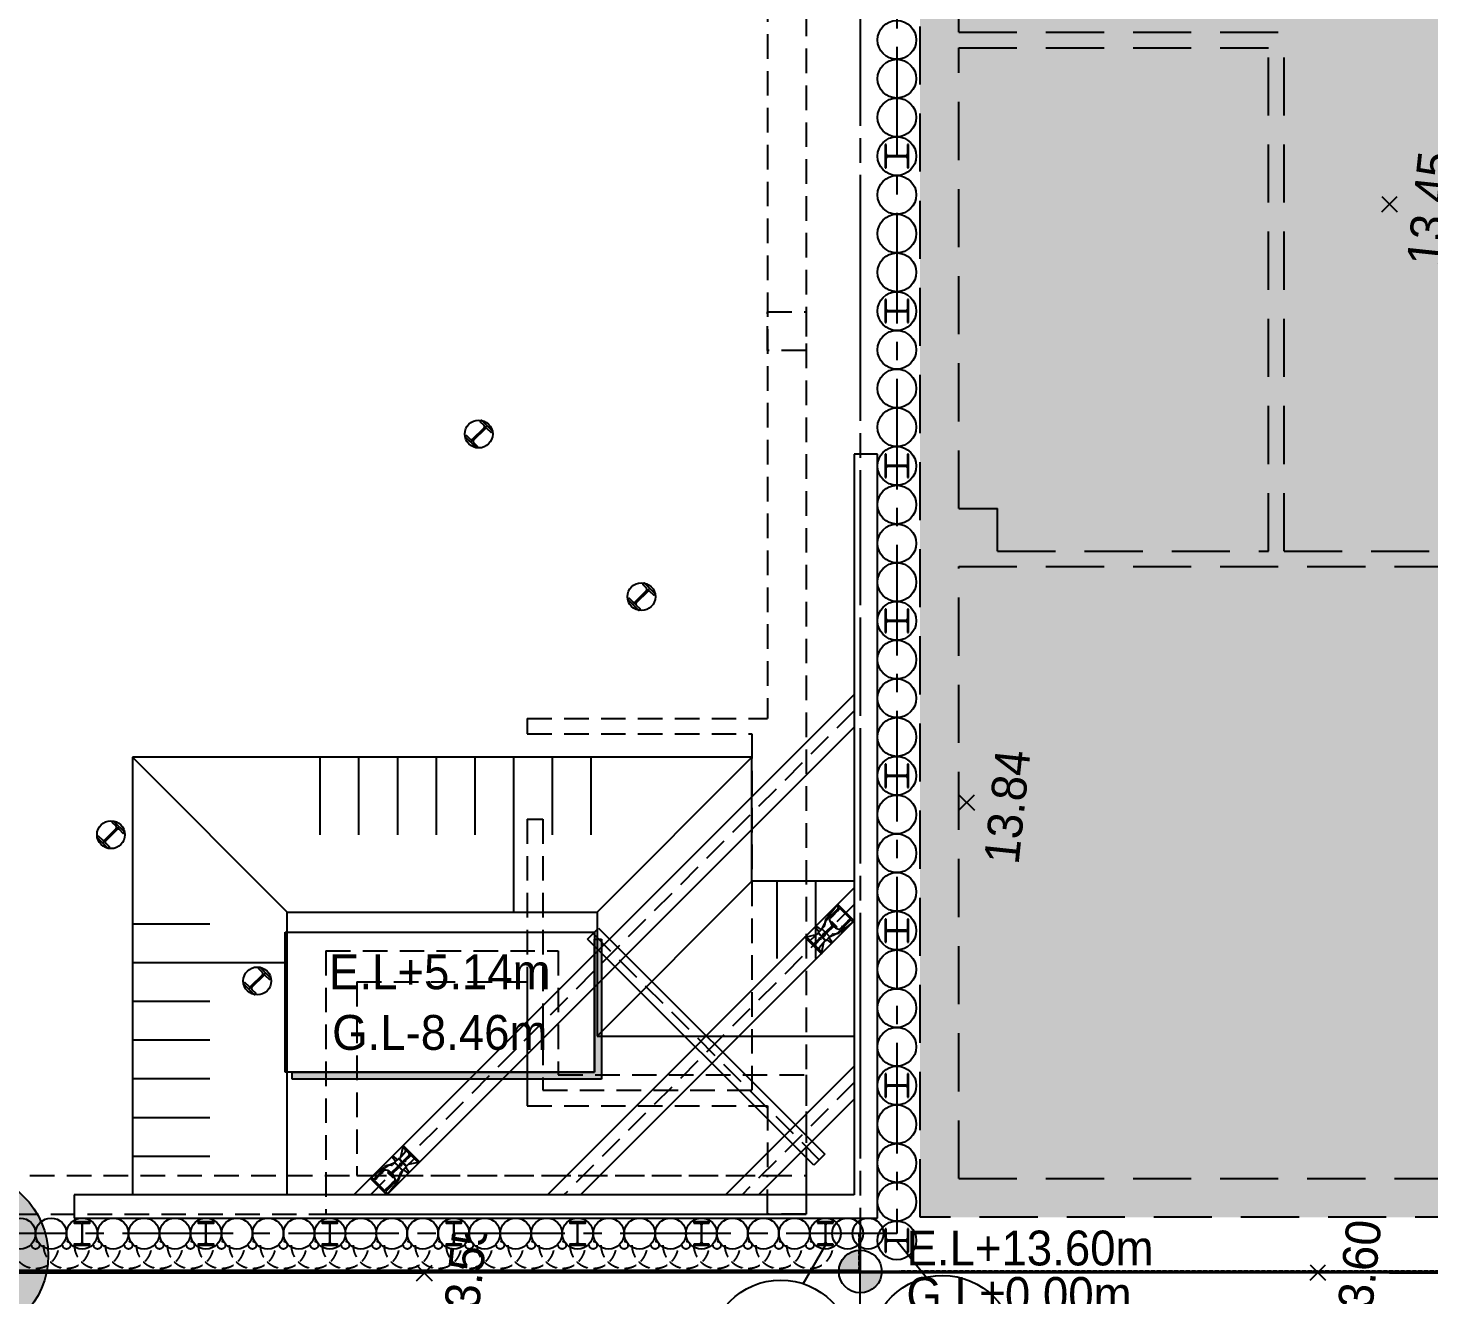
# Model space of a CAD drawing. Header units: millimetres. Extents: x 1073475 to 2890243, y -1340830 to -367733.
# Drawn here: x 2652376 to 2670468, y -431641 to -415283 of the extents above; entities that cross this region are included whole.
import ezdxf
from ezdxf.enums import TextEntityAlignment as Align
from ezdxf.xclip import XClip

# ---------------------------------------------------------------- set-up
doc = ezdxf.new("R2010")
doc.units = ezdxf.units.MM
doc.header["$LTSCALE"] = 50
doc.header["$XCLIPFRAME"] = 2
doc.header["$PDMODE"] = 3
doc.header["$PDSIZE"] = 100
for name, pattern in [('ANYANG3', [3, 2, -1]), ('CENTER2', [28.575, 19.05, -3.175, 3.175, -3.175]), ('DASHED', [0.75, 0.5, -0.25]), ('HIDDEN', [9.525, 6.35, -3.175]), ('HIDDEN2', [4.7625, 3.175, -1.5875]), ('PHANTOM', [63.5, 31.75, -6.35, 6.35, -6.35, 6.35, -6.35])]:
    doc.linetypes.add(name, pattern=pattern)
for name, color, linetype in [('CEN', 1, 'CENTER2'), ('CIP', 1, 'Continuous'), ('H-BEAM', 5, 'Continuous'), ('H-BEAM-상부', 173, 'Continuous'), ('HPILE-300x200', 3, 'Continuous'), ('NO', 2, 'Continuous'), ('POST PILE', 6, 'Continuous'), ('SGR', 8, 'Continuous'), ('SITE', 7, 'PHANTOM'), ('ST-CEN', 1, 'HIDDEN'), ('ST-CEN(상부 H-BEAM)', 1, 'HIDDEN'), ('STRUT', 3, 'Continuous'), ('WALE-1', 3, 'Continuous'), ('건축', 233, 'HIDDEN'), ('계측기 지하수위계', 70, 'Continuous'), ('굴착고', 2, 'Continuous'), ('대지경계선', 6, 'PHANTOM'), ('법면', 41, 'Continuous'), ('보도', 7, 'Continuous'), ('연속지적도', 32, 'Continuous'), ('유압JACK', 2, 'Continuous'), ('측량점_높이', 8, 'Continuous'), ('측량점_심볼', 7, 'Continuous'), ('현황레벨', 7, 'Continuous')]:
    doc.layers.add(name, color=color, linetype=linetype)
doc.layers.add('defpoint', color=193, linetype='Continuous', plot=False)
doc.styles.add('굴림체', font='')
doc.styles.add('돋움', font='')
doc.styles.get('굴림체').set_extended_font_data('Dotum')
doc.styles.get('돋움').set_extended_font_data('Dotum')

# ---------------------------------------------------------------- blocks, each defined once
blk = doc.blocks.new('A$405090834614')
at = {"layer": 'SITE', "color": 251, "linetype": 'ANYANG3', "ltscale": 0.5}
for p, q in [((134628, 120624), (170018, 124364)), ((136288, 105044), (134628, 120624))]:
    blk.add_line(p, q, dxfattribs=at)
at = {"layer": '보도', "color": 251}
for p, q in [((133055, 135292), (134015, 126206)), ((134015, 126206), (135237, 114733)), ((135237, 114733), (135237, 114733)), ((135237, 114733), (136239, 104961))]:
    blk.add_line(p, q, dxfattribs=at)
at = {"layer": '연속지적도', "color": 251}
for p, q in [((131988, 145494), (134628, 120624)), ((134628, 120624), (131988, 145494)), ((170018, 124364), (134628, 120624)), ((134628, 120624), (136288, 105044))]:
    blk.add_line(p, q, dxfattribs=at)
at = {"layer": '측량점_심볼', "color": 251}
for p in [(134015, 126206), (140794, 119882), (149052, 115268), (135237, 114733)]:
    blk.add_point(p, dxfattribs=at)
at = {"layer": '측량점_높이', "color": 251, "style": '굴림체'}
for s, p in [('13.55', (134015, 125906)), ('13.84', (140794, 119582)), ('13.45', (149052, 114968)), ('13.60', (135237, 114433))]:
    blk.add_text(s, height=450, dxfattribs=at).set_placement(p, align=Align.TOP_CENTER)
blk = doc.blocks.new('A$C1D3235D9')
at = {"layer": 'SGR', "linetype": 'HIDDEN2'}
blk.add_circle((0, 0), 50, dxfattribs=at)
blk.add_arc((0, 0), 300, 0, 180, dxfattribs=at)
blk = doc.blocks.new('계측2BACK')
at = {"layer": '굴착고'}
blk.add_hatch(color=8, dxfattribs=at).paths.add_polyline_path([(2655787, -428766), (2659691, -428766), (2659691, -427048), (2659781, -427048), (2659781, -428856), (2655787, -428856)])
at = {"layer": '현황레벨'}
h = blk.add_hatch(color=8, dxfattribs=at)
h.paths.add_polyline_path([(2663124, -431061, 0.414214), (2662846, -431338), (2663124, -431338)])
h.paths.add_polyline_path([(2663124, -431338), (2663124, -431616, 0.414214), (2663401, -431338)])
at = {"color": 8}
for p, q in [((2655697, -426958), (2659691, -426958)), ((2655697, -428766), (2655697, -426958)), ((2659691, -426958), (2659691, -428766)), ((2659691, -428766), (2655697, -428766))]:
    blk.add_line(p, q, dxfattribs=at)
at = {"layer": 'CEN', "color": 8, "ltscale": 1.5}
for p, q in [((2663596, -396237), (2663596, -430848)), ((2663596, -430848), (2638279, -430848))]:
    blk.add_line(p, q, dxfattribs=at)
at = {"layer": 'CIP', "color": 8}
for centre, radius in [((2663596, -415437), 250), ((2663596, -415937), 250), ((2663596, -416437), 250), ((2663596, -416937), 250), ((2663596, -417437), 250), ((2663596, -417937), 250), ((2663596, -418437), 250), ((2663596, -418937), 250), ((2663596, -419437), 250), ((2663596, -419937), 250), ((2663596, -420437), 250), ((2663596, -420937), 250), ((2663596, -421437), 250), ((2663596, -421937), 250), ((2663596, -422437), 250), ((2663596, -422937), 250), ((2663596, -423437), 250), ((2663596, -423937), 250), ((2663596, -424437), 250), ((2663596, -424937), 250), ((2663596, -425437), 250), ((2663596, -425937), 250), ((2663596, -426437), 250), ((2663596, -426937), 250), ((2663596, -427437), 250), ((2663596, -427937), 250), ((2663596, -428437), 250), ((2663596, -428937), 250), ((2663596, -429437), 250), ((2663596, -429937), 250), ((2663596, -430437), 250), ((2652274, -430848), 200), ((2652674, -430848), 200), ((2653074, -430848), 200), ((2653474, -430848), 200), ((2653874, -430848), 200), ((2654274, -430848), 200), ((2654674, -430848), 200), ((2655074, -430848), 200), ((2655474, -430848), 200), ((2655874, -430848), 200), ((2656274, -430848), 200), ((2656674, -430848), 200), ((2657074, -430848), 200), ((2657474, -430848), 200), ((2657874, -430848), 200), ((2658274, -430848), 200), ((2658674, -430848), 200), ((2659074, -430848), 200), ((2659474, -430848), 200), ((2659874, -430848), 200), ((2660274, -430848), 200), ((2660674, -430848), 200), ((2661073, -430848), 200), ((2661473, -430848), 200), ((2661873, -430848), 200), ((2662273, -430848), 200), ((2662673, -430848), 200), ((2662960, -430848), 200), ((2663224, -430848), 200), ((2663596, -430937), 250)]:
    blk.add_circle(centre, radius, dxfattribs=at)
at = {"layer": 'H-BEAM-상부', "color": 8}
for p, q in [((2659603, -427047), (2659745, -426905)), ((2659745, -426905), (2662665, -429825)), ((2662523, -429966), (2659603, -427047)), ((2662665, -429825), (2662523, -429966))]:
    blk.add_line(p, q, dxfattribs=at)
at = {"layer": 'HPILE-300x200', "color": 8}
for p, q in [((2663460, -416787), (2663446, -416787)), ((2663446, -416787), (2663446, -417087)), ((2663460, -416913), (2663460, -416787)), ((2663746, -416787), (2663732, -416787)), ((2663732, -416787), (2663732, -416913)), ((2663746, -417087), (2663746, -416787)), ((2663746, -416937), (2663446, -416937)), ((2663460, -417087), (2663460, -416962)), ((2663712, -416933), (2663480, -416933)), ((2663480, -416942), (2663712, -416942)), ((2663732, -416962), (2663732, -417087)), ((2663446, -417087), (2663460, -417087)), ((2663732, -417087), (2663746, -417087)), ((2663460, -418787), (2663446, -418787)), ((2663446, -418787), (2663446, -419087)), ((2663460, -418913), (2663460, -418787)), ((2663746, -418787), (2663732, -418787)), ((2663732, -418787), (2663732, -418913)), ((2663746, -419087), (2663746, -418787)), ((2663746, -418937), (2663446, -418937)), ((2663460, -419087), (2663460, -418962)), ((2663712, -418933), (2663480, -418933)), ((2663480, -418942), (2663712, -418942)), ((2663732, -418962), (2663732, -419087)), ((2663446, -419087), (2663460, -419087)), ((2663732, -419087), (2663746, -419087)), ((2663460, -420787), (2663446, -420787)), ((2663446, -420787), (2663446, -421087)), ((2663460, -420913), (2663460, -420787)), ((2663746, -420787), (2663732, -420787)), ((2663732, -420787), (2663732, -420913)), ((2663746, -421087), (2663746, -420787)), ((2663746, -420937), (2663446, -420937)), ((2663460, -421087), (2663460, -420962)), ((2663712, -420933), (2663480, -420933)), ((2663480, -420942), (2663712, -420942)), ((2663732, -420962), (2663732, -421087)), ((2663446, -421087), (2663460, -421087)), ((2663732, -421087), (2663746, -421087)), ((2663460, -422787), (2663446, -422787)), ((2663446, -422787), (2663446, -423087)), ((2663460, -422913), (2663460, -422787)), ((2663746, -422787), (2663732, -422787)), ((2663732, -422787), (2663732, -422913)), ((2663746, -423087), (2663746, -422787)), ((2663746, -422937), (2663446, -422937)), ((2663460, -423087), (2663460, -422962)), ((2663712, -422933), (2663480, -422933)), ((2663480, -422942), (2663712, -422942)), ((2663732, -422962), (2663732, -423087)), ((2663446, -423087), (2663460, -423087)), ((2663732, -423087), (2663746, -423087)), ((2663460, -424787), (2663446, -424787)), ((2663446, -424787), (2663446, -425087)), ((2663460, -424913), (2663460, -424787)), ((2663746, -424787), (2663732, -424787)), ((2663732, -424787), (2663732, -424913)), ((2663746, -425087), (2663746, -424787)), ((2663746, -424937), (2663446, -424937)), ((2663460, -425087), (2663460, -424962)), ((2663712, -424933), (2663480, -424933)), ((2663480, -424942), (2663712, -424942)), ((2663732, -424962), (2663732, -425087)), ((2663446, -425087), (2663460, -425087)), ((2663732, -425087), (2663746, -425087)), ((2663460, -426787), (2663446, -426787)), ((2663446, -426787), (2663446, -427087)), ((2663460, -426913), (2663460, -426787)), ((2663746, -426787), (2663732, -426787)), ((2663732, -426787), (2663732, -426913)), ((2663746, -427087), (2663746, -426787)), ((2663746, -426937), (2663446, -426937)), ((2663460, -427087), (2663460, -426962)), ((2663712, -426933), (2663480, -426933)), ((2663480, -426942), (2663712, -426942)), ((2663732, -426962), (2663732, -427087)), ((2663446, -427087), (2663460, -427087)), ((2663732, -427087), (2663746, -427087)), ((2663460, -428787), (2663446, -428787)), ((2663446, -428787), (2663446, -429087)), ((2663746, -428937), (2663446, -428937)), ((2663460, -428913), (2663460, -428787)), ((2663712, -428933), (2663480, -428933)), ((2663480, -428942), (2663712, -428942)), ((2663746, -428787), (2663732, -428787)), ((2663732, -428787), (2663732, -428913)), ((2663746, -429087), (2663746, -428787)), ((2663446, -429087), (2663460, -429087)), ((2663460, -429087), (2663460, -428962)), ((2663732, -428962), (2663732, -429087)), ((2663732, -429087), (2663746, -429087)), ((2653074, -430698), (2653074, -430998)), ((2654674, -430698), (2654674, -430998)), ((2656274, -430698), (2656274, -430998)), ((2657874, -430698), (2657874, -430998)), ((2659474, -430698), (2659474, -430998)), ((2661173, -430698), (2660973, -430698)), ((2660973, -430698), (2660973, -430712)), ((2660973, -430712), (2661049, -430712)), ((2661069, -430732), (2661069, -430964)), ((2661073, -430698), (2661073, -430998)), ((2661078, -430964), (2661078, -430732)), ((2661098, -430712), (2661173, -430712)), ((2661173, -430712), (2661173, -430698)), ((2662773, -430698), (2662573, -430698)), ((2662573, -430698), (2662573, -430712)), ((2662573, -430712), (2662649, -430712)), ((2662669, -430732), (2662669, -430964)), ((2662673, -430698), (2662673, -430998)), ((2662678, -430964), (2662678, -430732)), ((2662698, -430712), (2662773, -430712)), ((2662773, -430712), (2662773, -430698)), ((2663460, -430787), (2663446, -430787)), ((2663446, -430787), (2663446, -431087)), ((2663746, -430937), (2663446, -430937)), ((2663460, -430913), (2663460, -430787)), ((2663712, -430933), (2663480, -430933)), ((2663480, -430942), (2663712, -430942)), ((2663746, -430787), (2663732, -430787)), ((2663732, -430787), (2663732, -430913)), ((2663746, -431087), (2663746, -430787)), ((2661049, -430984), (2660973, -430984)), ((2660973, -430984), (2660973, -430998)), ((2660973, -430998), (2661173, -430998)), ((2661173, -430984), (2661098, -430984)), ((2661173, -430998), (2661173, -430984)), ((2662649, -430984), (2662573, -430984)), ((2662573, -430984), (2662573, -430998)), ((2662573, -430998), (2662773, -430998)), ((2662773, -430984), (2662698, -430984)), ((2662773, -430998), (2662773, -430984)), ((2663446, -431087), (2663460, -431087)), ((2663460, -431087), (2663460, -430962)), ((2663732, -430962), (2663732, -431087)), ((2663732, -431087), (2663746, -431087))]:
    blk.add_line(p, q, dxfattribs=at)
for points in [[(2653174, -430998), (2653174, -430984), (2653098, -430984, -0.414214), (2653078, -430964), (2653078, -430732, -0.414214), (2653098, -430712), (2653174, -430712), (2653174, -430698), (2652974, -430698), (2652974, -430712), (2653049, -430712, -0.414214), (2653069, -430732), (2653069, -430964, -0.414214), (2653049, -430984), (2652974, -430984), (2652974, -430998)], [(2654774, -430998), (2654774, -430984), (2654698, -430984, -0.414214), (2654678, -430964), (2654678, -430732, -0.414214), (2654698, -430712), (2654774, -430712), (2654774, -430698), (2654574, -430698), (2654574, -430712), (2654649, -430712, -0.414214), (2654669, -430732), (2654669, -430964, -0.414214), (2654649, -430984), (2654574, -430984), (2654574, -430998)], [(2656374, -430998), (2656374, -430984), (2656298, -430984, -0.414214), (2656278, -430964), (2656278, -430732, -0.414214), (2656298, -430712), (2656374, -430712), (2656374, -430698), (2656174, -430698), (2656174, -430712), (2656249, -430712, -0.414214), (2656269, -430732), (2656269, -430964, -0.414214), (2656249, -430984), (2656174, -430984), (2656174, -430998)], [(2657974, -430998), (2657974, -430984), (2657898, -430984, -0.414214), (2657878, -430964), (2657878, -430732, -0.414214), (2657898, -430712), (2657974, -430712), (2657974, -430698), (2657774, -430698), (2657774, -430712), (2657849, -430712, -0.414214), (2657869, -430732), (2657869, -430964, -0.414214), (2657849, -430984), (2657774, -430984), (2657774, -430998)], [(2659574, -430998), (2659574, -430984), (2659498, -430984, -0.414214), (2659478, -430964), (2659478, -430732, -0.414214), (2659498, -430712), (2659574, -430712), (2659574, -430698), (2659374, -430698), (2659374, -430712), (2659449, -430712, -0.414214), (2659469, -430732), (2659469, -430964, -0.414214), (2659449, -430984), (2659374, -430984), (2659374, -430998)]]:
    blk.add_lwpolyline(points, format="xyb", close=True, dxfattribs=at)
for centre, start, end in [((2663480, -416913), 180, 270), ((2663480, -416962), 90, 180), ((2663712, -416913), 270, 0), ((2663712, -416962), 0, 90), ((2663480, -418913), 180, 270), ((2663480, -418962), 90, 180), ((2663712, -418913), 270, 0), ((2663712, -418962), 0, 90), ((2663480, -420913), 180, 270), ((2663480, -420962), 90, 180), ((2663712, -420913), 270, 0), ((2663712, -420962), 0, 90), ((2663480, -422913), 180, 270), ((2663480, -422962), 90, 180), ((2663712, -422913), 270, 0), ((2663712, -422962), 0, 90), ((2663480, -424913), 180, 270), ((2663480, -424962), 90, 180), ((2663712, -424913), 270, 0), ((2663712, -424962), 0, 90), ((2663480, -426913), 180, 270), ((2663480, -426962), 90, 180), ((2663712, -426913), 270, 0), ((2663712, -426962), 0, 90), ((2663480, -428913), 180, 270), ((2663480, -428962), 90, 180), ((2663712, -428913), 270, 0), ((2663712, -428962), 0, 90), ((2661049, -430732), 0, 90), ((2661098, -430732), 90, 180), ((2662649, -430732), 0, 90), ((2662698, -430732), 90, 180), ((2663480, -430913), 180, 270), ((2663480, -430962), 90, 180), ((2663712, -430913), 270, 0), ((2663712, -430962), 0, 90), ((2661049, -430964), 270, 0), ((2661098, -430964), 180, 270), ((2662649, -430964), 270, 0), ((2662698, -430964), 180, 270)]:
    blk.add_arc(centre, 20, start, end, dxfattribs=at)
at = {"layer": 'NO', "color": 8, "ltscale": 0.2}
for p, q in [((2663596, -430942), (2663977, -431415)), ((2662388, -431497), (2662673, -430998))]:
    blk.add_line(p, q, dxfattribs=at)
at = {"layer": 'NO', "color": 8}
for centre in [(2662097, -432376), (2664188, -432317)]:
    blk.add_circle(centre, 927, dxfattribs=at)
at = {"layer": 'POST PILE', "color": 8}
for p, q in [((2658091, -420631), (2658303, -420419)), ((2660192, -422731), (2660404, -422519)), ((2653341, -425804), (2653553, -425592)), ((2655229, -427693), (2655442, -427481))]:
    blk.add_line(p, q, dxfattribs=at)
for points in [[(2658374, -420489), (2658356, -420507), (2658307, -420457, 0.414214), (2658278, -420457), (2658130, -420606, 0.414214), (2658130, -420634), (2658180, -420684), (2658162, -420701), (2658020, -420560), (2658038, -420542), (2658088, -420592, 0.414214), (2658116, -420592), (2658265, -420444, 0.414214), (2658265, -420415), (2658215, -420366), (2658233, -420348)], [(2660474, -422590), (2660457, -422607), (2660407, -422558, 0.414214), (2660379, -422558), (2660230, -422706, 0.414214), (2660230, -422734), (2660280, -422784), (2660262, -422802), (2660121, -422660), (2660139, -422643), (2660188, -422693, 0.414214), (2660217, -422693), (2660365, -422544, 0.414214), (2660365, -422516), (2660315, -422466), (2660333, -422448)], [(2653623, -425663), (2653606, -425681), (2653556, -425631, 0.414214), (2653528, -425631), (2653379, -425779, 0.414214), (2653379, -425808), (2653429, -425857), (2653411, -425875), (2653270, -425734), (2653288, -425716), (2653337, -425766, 0.414214), (2653366, -425766), (2653514, -425617, 0.414214), (2653514, -425589), (2653464, -425539), (2653482, -425522)], [(2655512, -427552), (2655495, -427570), (2655445, -427520, 0.414214), (2655416, -427520), (2655268, -427668, 0.414214), (2655268, -427696), (2655318, -427746), (2655300, -427764), (2655159, -427623), (2655176, -427605), (2655226, -427655, 0.414214), (2655255, -427655), (2655403, -427506, 0.414214), (2655403, -427478), (2655353, -427428), (2655371, -427410)]]:
    blk.add_lwpolyline(points, format="xyb", close=True, dxfattribs=at)
for centre in [(2658197, -420525), (2660298, -422625), (2653447, -425698), (2655336, -427587)]:
    blk.add_circle(centre, 180, dxfattribs=at)
at = {"layer": 'SGR', "color": 8, "linetype": 'HIDDEN2'}
for centre in [(2661273, -430998), (2661673, -430998), (2662073, -430998), (2662473, -430998)]:
    blk.add_circle(centre, 50, dxfattribs=at)
for centre in [(2661273, -430998), (2661673, -430998), (2662073, -430998), (2662473, -430998)]:
    blk.add_arc(centre, 300, 180, 0, dxfattribs=at)
at = {"layer": 'ST-CEN', "color": 8}
for p, q in [((2663046, -424099), (2656797, -430348)), ((2663046, -426599), (2659297, -430348)), ((2663046, -428899), (2661597, -430348))]:
    blk.add_line(p, q, dxfattribs=at)
at = {"layer": 'ST-CEN(상부 H-BEAM)', "color": 8}
blk.add_line((2659674, -426976), (2662594, -429896), dxfattribs=at)
at = {"layer": 'STRUT', "color": 8}
for p, q in [((2663046, -423886), (2656584, -430348)), ((2663046, -424311), (2657009, -430348)), ((2663046, -426386), (2659084, -430348)), ((2663046, -426811), (2659509, -430348)), ((2663046, -428686), (2661384, -430348)), ((2663046, -429111), (2661809, -430348))]:
    blk.add_line(p, q, dxfattribs=at)
at = {"layer": 'WALE-1', "color": 8}
for p, q in [((2663346, -420787), (2663046, -420787)), ((2663046, -420787), (2663046, -430348)), ((2663346, -430648), (2663346, -420787)), ((2663046, -430348), (2652974, -430348)), ((2652974, -430348), (2652979, -430348)), ((2652979, -430348), (2652974, -430348)), ((2652974, -430348), (2652974, -430648)), ((2652979, -430648), (2652974, -430648)), ((2652974, -430648), (2663346, -430648))]:
    blk.add_line(p, q, dxfattribs=at)
at = {"layer": '건축', "color": 8}
for p, q in [((2662424, -396498), (2662424, -430598)), ((2661924, -400598), (2661924, -424198)), ((2661924, -419448), (2661924, -418948)), ((2661924, -418948), (2662424, -418948)), ((2662424, -418948), (2662424, -419448)), ((2662424, -419448), (2661924, -419448)), ((2658824, -424198), (2658824, -424398)), ((2658824, -424198), (2661924, -424198)), ((2658824, -424398), (2661724, -424398)), ((2661724, -424398), (2661724, -428998)), ((2658824, -425498), (2658824, -429198)), ((2658824, -425498), (2659024, -425498)), ((2659024, -425498), (2659024, -428998)), ((2656224, -427198), (2659224, -427198)), ((2656224, -427198), (2656224, -430598)), ((2659224, -427198), (2659224, -428798)), ((2656624, -427598), (2658824, -427598)), ((2656624, -427598), (2656624, -430098)), ((2658824, -427598), (2658824, -429198)), ((2659224, -428798), (2662424, -428798)), ((2662424, -428798), (2662424, -430598)), ((2659024, -428998), (2661724, -428998)), ((2658824, -429198), (2661924, -429198)), ((2658824, -429198), (2661924, -429198)), ((2658824, -429198), (2661924, -429198)), ((2661924, -429198), (2661924, -430098)), ((2661924, -429198), (2661924, -430098)), ((2661924, -429198), (2661924, -430098)), ((2638589, -430098), (2661924, -430098)), ((2656624, -430098), (2661924, -430098)), ((2661924, -430598), (2661924, -430098)), ((2661924, -430098), (2662424, -430098)), ((2662424, -430098), (2662424, -430598)), ((2638382, -430598), (2662424, -430598)), ((2656224, -430598), (2662424, -430598)), ((2662424, -430598), (2661924, -430598))]:
    blk.add_line(p, q, dxfattribs=at)
blk.add_lwpolyline([(2663124, -431338), (2638117, -431338), (2631046, -424267), (2631046, -401406), (2636703, -395749), (2663124, -395749)], close=True, dxfattribs=at)
at = {"layer": '굴착고', "color": 8}
for p, q in [((2655697, -426958), (2659691, -426958)), ((2655697, -428766), (2655697, -426958)), ((2659691, -426958), (2659691, -428766)), ((2659691, -428766), (2659691, -427048)), ((2659691, -427048), (2659781, -427048)), ((2659781, -427048), (2659781, -428856)), ((2659691, -428766), (2655697, -428766)), ((2655787, -428766), (2659691, -428766)), ((2655787, -428856), (2655787, -428766)), ((2659781, -428856), (2655787, -428856))]:
    blk.add_line(p, q, dxfattribs=at)
at = {"layer": '대지경계선'}
blk.add_line((2663124, -395749), (2663124, -431338), dxfattribs=at)
at = {"layer": '대지경계선', "const_width": 60}
blk.add_lwpolyline([(2663124, -431338), (2638117, -431338), (2631046, -424267), (2631046, -401406), (2636703, -395749), (2663124, -395749)], dxfattribs=at)
at = {"layer": '법면', "color": 8}
for p, q in [((2653724, -424698), (2655724, -426698)), ((2661724, -424698), (2653724, -424698)), ((2653724, -424698), (2653724, -430348)), ((2656146, -424698), (2656146, -425698)), ((2656646, -424698), (2656646, -425698)), ((2657146, -424698), (2657146, -425698)), ((2657646, -424698), (2657646, -425698)), ((2658146, -424698), (2658146, -425698)), ((2658646, -424698), (2658646, -426698)), ((2659146, -424698), (2659146, -425698)), ((2659646, -424698), (2659646, -425698)), ((2659724, -426698), (2661724, -424698)), ((2661724, -426298), (2661724, -424698)), ((2661724, -426298), (2659724, -428298)), ((2663046, -426298), (2661724, -426298)), ((2662046, -426298), (2662046, -427298)), ((2662546, -426298), (2662546, -427298)), ((2655724, -430348), (2655724, -426698)), ((2655724, -426698), (2659724, -426698)), ((2659724, -426698), (2659724, -428298)), ((2653724, -426848), (2654724, -426848)), ((2653724, -427348), (2655724, -427348)), ((2653724, -427848), (2654724, -427848)), ((2653724, -428348), (2654724, -428348)), ((2659724, -428298), (2663046, -428298)), ((2653724, -428848), (2654724, -428848)), ((2653724, -429348), (2654724, -429348)), ((2653724, -429848), (2654724, -429848))]:
    blk.add_line(p, q, dxfattribs=at)
at = {"layer": '유압JACK', "color": 8}
for p, q in [((2662825, -426608), (2662834, -426599)), ((2663046, -426811), (2662834, -426599)), ((2662825, -426608), (2662687, -426783)), ((2662839, -426650), (2662690, -426799)), ((2662859, -426653), (2662733, -426779)), ((2662755, -426757), (2662758, -426760)), ((2662758, -426760), (2662768, -426749)), ((2662766, -426746), (2662768, -426749)), ((2662825, -426615), (2662839, -426629)), ((2662829, -426683), (2662832, -426686)), ((2662843, -426675), (2662832, -426686)), ((2662840, -426672), (2662843, -426675)), ((2662992, -426782), (2662863, -426653)), ((2662992, -426786), (2662866, -426912)), ((2662555, -426903), (2662585, -426938)), ((2662569, -426889), (2662604, -426919)), ((2662582, -426960), (2662584, -426959)), ((2662631, -427014), (2662582, -426966)), ((2662584, -426959), (2662626, -426916)), ((2662624, -426918), (2662626, -426916)), ((2662625, -426917), (2662626, -426916)), ((2662629, -426914), (2662658, -426885)), ((2662692, -426977), (2662629, -426914)), ((2662632, -426910), (2662664, -426846)), ((2662680, -426965), (2662632, -426916)), ((2662663, -426868), (2662663, -426850)), ((2662759, -426873), (2662679, -426953)), ((2662680, -426965), (2662728, -427013)), ((2662772, -426886), (2662692, -426966)), ((2662705, -426952), (2662692, -426940)), ((2662738, -426833), (2662743, -426827)), ((2662739, -426836), (2662746, -426830)), ((2662740, -426824), (2662744, -426820)), ((2662821, -426905), (2662740, -426824)), ((2662747, -426831), (2662743, -426827)), ((2662825, -426902), (2662744, -426820)), ((2662747, -426831), (2662750, -426827)), ((2662747, -426831), (2662751, -426828)), ((2662747, -426831), (2662751, -426828)), ((2662818, -426902), (2662747, -426831)), ((2662752, -426829), (2662751, -426828)), ((2662764, -426894), (2662751, -426881)), ((2662752, -426829), (2662754, -426827)), ((2662817, -426894), (2662752, -426829)), ((2662753, -426826), (2662756, -426822)), ((2662754, -426827), (2662753, -426826)), ((2662819, -426892), (2662754, -426827)), ((2662823, -426889), (2662756, -426822)), ((2662809, -426906), (2662815, -426899)), ((2662812, -426907), (2662818, -426902)), ((2662814, -426898), (2662817, -426894)), ((2662814, -426898), (2662818, -426895)), ((2662816, -426893), (2662818, -426891)), ((2662819, -426892), (2662823, -426889)), ((2662821, -426905), (2662825, -426902)), ((2662995, -426806), (2662845, -426955)), ((2663037, -426820), (2662862, -426958)), ((2662885, -426887), (2662896, -426876)), ((2662888, -426890), (2662885, -426887)), ((2662899, -426879), (2662896, -426876)), ((2662970, -426802), (2662959, -426813)), ((2662962, -426816), (2662959, -426813)), ((2662973, -426805), (2662970, -426802)), ((2663030, -426820), (2663016, -426806)), ((2663037, -426820), (2663046, -426811)), ((2662410, -427023), (2662419, -427014)), ((2662622, -427235), (2662410, -427023)), ((2662410, -427023), (2662622, -427235)), ((2662426, -427014), (2662511, -427099)), ((2662426, -427014), (2662536, -427124)), ((2662426, -427014), (2662466, -427054)), ((2662429, -427016), (2662559, -426989)), ((2662575, -426975), (2662487, -427054)), ((2662631, -427219), (2662529, -427116)), ((2662596, -427038), (2662532, -427099)), ((2662607, -427049), (2662546, -427113)), ((2662631, -427219), (2662546, -427134)), ((2662626, -427019), (2662583, -426975)), ((2662587, -426979), (2662591, -426975)), ((2662665, -427058), (2662587, -426979)), ((2662589, -426982), (2662593, -426977)), ((2662670, -427054), (2662591, -426975)), ((2662670, -427070), (2662591, -427158)), ((2662626, -427019), (2662670, -427062)), ((2662628, -427216), (2662655, -427086)), ((2662631, -427014), (2662679, -427063)), ((2662663, -427056), (2662668, -427051)), ((2662665, -427058), (2662670, -427054)), ((2662685, -427063), (2662686, -427061)), ((2662686, -427061), (2662728, -427019)), ((2662692, -426977), (2662731, -427016)), ((2662742, -427090), (2662706, -427060)), ((2662756, -427076), (2662726, -427041)), ((2662727, -427021), (2662728, -427019)), ((2662728, -427020), (2662728, -427019)), ((2662731, -427016), (2662760, -426987)), ((2662735, -427013), (2662799, -426981)), ((2662777, -426981), (2662794, -426981)), ((2662631, -427219), (2662591, -427179)), ((2662622, -427235), (2662631, -427226)), ((2657101, -429856), (2657136, -429886)), ((2657173, -429877), (2657252, -429789)), ((2657215, -429731), (2657187, -429861)), ((2657221, -429712), (2657212, -429721)), ((2657212, -429728), (2657252, -429768)), ((2657212, -429728), (2657314, -429831)), ((2657212, -429728), (2657297, -429813)), ((2657221, -429712), (2657433, -429924)), ((2657433, -429924), (2657221, -429712)), ((2657236, -429898), (2657297, -429834)), ((2657247, -429909), (2657311, -429848)), ((2657417, -429933), (2657307, -429823)), ((2657417, -429933), (2657332, -429848)), ((2656806, -430127), (2656981, -429989)), ((2656848, -430141), (2656998, -429992)), ((2656851, -430161), (2656977, -430035)), ((2657022, -430042), (2657018, -430045)), ((2657022, -430042), (2657103, -430123)), ((2657031, -430040), (2657025, -430045)), ((2657034, -430041), (2657028, -430047)), ((2657108, -429934), (2657044, -429966)), ((2657066, -429965), (2657049, -429965)), ((2657071, -430061), (2657151, -429981)), ((2657112, -429931), (2657083, -429959)), ((2657084, -430074), (2657164, -429994)), ((2657087, -429871), (2657117, -429906)), ((2657151, -429970), (2657112, -429931)), ((2657157, -429886), (2657114, -429928)), ((2657116, -429926), (2657114, -429928)), ((2657115, -429927), (2657114, -429928)), ((2657163, -429982), (2657114, -429934)), ((2657138, -429994), (2657151, -430007)), ((2657151, -429970), (2657214, -430033)), ((2657158, -429884), (2657157, -429886)), ((2657163, -429982), (2657211, -430030)), ((2657212, -429933), (2657164, -429884)), ((2657217, -429928), (2657173, -429885)), ((2657177, -429889), (2657173, -429893)), ((2657173, -429893), (2657252, -429972)), ((2657180, -429891), (2657175, -429895)), ((2657177, -429889), (2657256, -429967)), ((2657211, -430037), (2657179, -430101)), ((2657214, -430033), (2657185, -430062)), ((2657212, -429933), (2657261, -429981)), ((2657217, -429928), (2657260, -429972)), ((2657259, -429988), (2657217, -430030)), ((2657219, -430029), (2657217, -430030)), ((2657218, -430030), (2657217, -430030)), ((2657274, -430058), (2657239, -430028)), ((2657254, -429965), (2657249, -429970)), ((2657256, -429967), (2657252, -429972)), ((2657288, -430044), (2657258, -430008)), ((2657261, -429987), (2657259, -429988)), ((2657268, -429972), (2657356, -429893)), ((2657414, -429930), (2657284, -429957)), ((2657417, -429933), (2657377, -429893)), ((2657433, -429924), (2657424, -429933)), ((2656806, -430127), (2656797, -430136)), ((2656797, -430136), (2657009, -430348)), ((2656813, -430127), (2656827, -430141)), ((2656851, -430165), (2656980, -430294)), ((2656870, -430142), (2656873, -430145)), ((2656873, -430145), (2656884, -430134)), ((2656881, -430131), (2656884, -430134)), ((2656944, -430068), (2656947, -430070)), ((2656958, -430060), (2656947, -430070)), ((2656955, -430057), (2656958, -430060)), ((2656984, -430294), (2657110, -430168)), ((2657004, -430297), (2657153, -430147)), ((2657018, -430045), (2657099, -430126)), ((2657018, -430339), (2657156, -430164)), ((2657024, -430055), (2657020, -430058)), ((2657020, -430058), (2657087, -430125)), ((2657024, -430055), (2657089, -430120)), ((2657025, -430045), (2657096, -430116)), ((2657029, -430049), (2657025, -430052)), ((2657027, -430054), (2657025, -430056)), ((2657029, -430049), (2657026, -430053)), ((2657026, -430053), (2657091, -430118)), ((2657085, -430187), (2657075, -430198)), ((2657077, -430200), (2657075, -430198)), ((2657079, -430053), (2657092, -430066)), ((2657088, -430190), (2657085, -430187)), ((2657090, -430121), (2657087, -430125)), ((2657091, -430118), (2657089, -430120)), ((2657089, -430120), (2657090, -430121)), ((2657091, -430118), (2657092, -430119)), ((2657096, -430116), (2657092, -430119)), ((2657096, -430116), (2657092, -430119)), ((2657096, -430116), (2657092, -430119)), ((2657096, -430116), (2657100, -430119)), ((2657104, -430111), (2657097, -430117)), ((2657103, -430123), (2657099, -430126)), ((2657105, -430114), (2657100, -430119)), ((2657180, -430079), (2657180, -430096)), ((2657000, -430272), (2657011, -430261)), ((2657003, -430275), (2657000, -430272)), ((2657018, -430332), (2657004, -430318)), ((2657018, -430339), (2657009, -430348)), ((2657014, -430264), (2657011, -430261))]:
    blk.add_line(p, q, dxfattribs=at)
for centre, radius, start, end in [((2662773, -426850), 110, 142.0031, 180), ((2662750, -426797), 25, 135, 195.2377), ((2662829, -426611), 5, 135, 225), ((2662829, -426640), 15, 315, 45), ((2662861, -426655), 3, 45, 135), ((2662990, -426784), 3, 315, 45), ((2662562, -426896), 10, 45, 225), ((2662585, -426963), 4, 135, 225), ((2662573, -426948), 15, 315, 40.2364), ((2662614, -426907), 15, 229.7636, 315), ((2662629, -426919), 4, 45, 135), ((2662643, -426871), 20, 315, 359.6398), ((2662773, -426872), 110, 135, 179.6398), ((2662674, -426948), 7.5, 225, 315), ((2662697, -426971), 7.5, 135, 225), ((2662885, -426760), 164, 195.2377, 225), ((2662756, -426870), 5, 315, 40.2482), ((2662885, -426760), 164, 225, 254.7623), ((2662775, -426889), 5, 49.7518, 135), ((2662773, -426872), 110, 270.3602, 315), ((2662794, -426871), 110, 270, 307.9969), ((2662848, -426894), 25, 254.7623, 315), ((2663005, -426816), 15, 45, 135), ((2663034, -426816), 5, 225, 315), ((2662423, -427017), 5, 45, 135), ((2662477, -427043), 15, 225, 312), ((2662522, -427088), 15, 225, 313.7326), ((2662557, -427123), 15, 136.2674, 225), ((2662579, -426980), 6, 45, 132), ((2662589, -427031), 10, 313.7326, 45), ((2662614, -427056), 10, 45, 136.2674), ((2662655, -426990), 15, 45, 225), ((2662655, -426990), 15, 225, 45), ((2662655, -426990), 10, 45, 225), ((2662655, -426990), 10, 225, 45), ((2662665, -427066), 6, 318, 45), ((2662682, -427060), 4, 225, 315), ((2662697, -427072), 15, 49.7636, 135), ((2662738, -427031), 15, 135, 220.2364), ((2662726, -427016), 4, 315, 45), ((2662749, -427083), 10, 225, 45), ((2662774, -427002), 20, 90.3602, 135), ((2662602, -427168), 15, 138, 225), ((2662628, -427222), 5, 315, 45), ((2657094, -429864), 10, 45, 225), ((2657215, -429725), 5, 135, 225), ((2657241, -429779), 15, 318, 45), ((2657286, -429824), 15, 316.2674, 45), ((2657321, -429859), 15, 45, 133.7326), ((2656995, -430052), 25, 74.7623, 135), ((2657049, -430075), 110, 90, 127.9969), ((2657070, -430075), 110, 90.3602, 135), ((2656958, -430186), 164, 45, 74.7623), ((2657069, -429945), 20, 270.3602, 315), ((2657117, -429931), 4, 135, 225), ((2657105, -429916), 15, 315, 40.2364), ((2657146, -429875), 15, 229.7636, 315), ((2657146, -429976), 7.5, 315, 45), ((2657161, -429887), 4, 45, 135), ((2657169, -429999), 7.5, 45, 135), ((2657178, -429881), 6, 138, 225), ((2657188, -429957), 15, 45, 225), ((2657188, -429957), 15, 225, 45), ((2657188, -429957), 10, 45, 225), ((2657188, -429957), 10, 225, 45), ((2657214, -430028), 4, 225, 315), ((2657229, -430039), 15, 49.7636, 135), ((2657229, -429891), 10, 225, 316.2674), ((2657254, -429916), 10, 133.7326, 225), ((2657270, -429999), 15, 135, 220.2364), ((2657264, -429967), 6, 225, 312), ((2657258, -429984), 4, 315, 45), ((2657281, -430051), 10, 225, 45), ((2657366, -429904), 15, 45, 132), ((2657420, -429930), 5, 225, 315), ((2656809, -430130), 5, 45, 135), ((2656838, -430130), 15, 225, 315), ((2656853, -430163), 3, 135, 225), ((2657068, -430058), 5, 229.7518, 315), ((2656958, -430186), 164, 15.2377, 45), ((2657087, -430077), 5, 135, 220.2482), ((2657093, -430150), 25, 315, 15.2377), ((2657070, -430075), 110, 315, 359.6398), ((2657070, -430096), 110, 322.0031, 0), ((2657200, -430076), 20, 135, 179.6398), ((2656982, -430292), 3, 225, 315), ((2657014, -430307), 15, 135, 225), ((2657014, -430336), 5, 315, 45)]:
    blk.add_arc(centre, radius, start, end, dxfattribs=at)
at = {"layer": '현황레벨', "color": 8}
for p, q in [((2663124, -431785), (2663124, -430892)), ((2662677, -431338), (2663570, -431338))]:
    blk.add_line(p, q, dxfattribs=at)
blk.add_circle((2663124, -431338), 277, dxfattribs=at)
at = {"layer": 'SGR', "color": 8, "linetype": 'HIDDEN2', "rotation": 180.0000000000001}
for p in [(2652474, -430998), (2652874, -430998), (2653274, -430998), (2653674, -430998), (2654074, -430998), (2654474, -430998), (2654874, -430998), (2655274, -430998), (2655674, -430998), (2656074, -430998), (2656474, -430998), (2656874, -430998), (2657274, -430998), (2657674, -430998), (2658074, -430998), (2658474, -430998), (2658874, -430998), (2659274, -430998), (2659674, -430998), (2660074, -430998), (2660474, -430998), (2660874, -430998)]:
    blk.add_blockref('A$C1D3235D9', p, dxfattribs=at)
at = {"layer": '굴착고', "color": 8, "style": '돋움'}
for s, p in [('E.L+5.14m', (2657694, -427472)), ('G.L-8.46m', (2657694, -428251))]:
    blk.add_text(s, height=450, dxfattribs=at).set_placement(p, align=Align.MIDDLE)
at = {"layer": '현황레벨', "color": 8, "style": '돋움'}
for s, p in [('E.L+13.60m', (2663720, -431035)), ('G.L%%P0.00m', (2663720, -431635))]:
    blk.add_text(s, height=450, dxfattribs=at).set_placement(p, align=Align.MIDDLE_LEFT)
blk = doc.blocks.new('A$C04F214E1')
at = {"layer": '건축', "ltscale": 0.2}
h = blk.add_hatch(color=254, dxfattribs=at)
h.dxf.hatch_style = 1
h.paths.add_polyline_path([(52600, 0), (0, 0), (0, -34100), (13894, -34100), (39294, -37100), (52600, -37100)])
at = {"layer": 'defpoint', "ltscale": 30}
blk.add_lwpolyline([(-780, 789), (53400, 789), (53400, -37800), (40112, -37800), (27163, -36270), (14912, -34800), (-780, -34800)], close=True, dxfattribs=at)
at = {"layer": '건축', "color": 4, "linetype": 'DASHED', "ltscale": 30}
for p, q in [((500, -18800), (500, -7400)), ((500, -18800), (4700, -18800)), ((4700, -25500), (4700, -18800)), ((500, -24950), (500, -19000)), ((500, -19000), (4500, -19000)), ((4500, -25500), (4500, -19000)), ((500, -24950), (1000, -24950)), ((1000, -25500), (1000, -24950)), ((1000, -25500), (4500, -25500)), ((4700, -25500), (9700, -25500)), ((500, -33600), (500, -25700)), ((500, -25700), (8000, -25700)), ((500, -33600), (13924, -33600)), ((13894, -34100), (0, -34100))]:
    blk.add_line(p, q, dxfattribs=at)
at = {"layer": '건축', "color": 4, "linetype": 'DASHED', "ltscale": 30, "flags": 128}
blk.add_lwpolyline([(0, -34100), (0, 0), (52600, 0), (52600, -37100)], dxfattribs=at)
blk = doc.blocks.new('A$417857393706')
at = {"layer": '계측기 지하수위계'}
blk.add_hatch(color=254, dxfattribs=at).paths.add_polyline_path([(-720, -720, 1), (720, -720, 1)])
blk.add_circle((0, -720), 720, dxfattribs=at)
at = {"layer": '계측기 지하수위계', "style": '돋움'}
blk.add_text('W', height=720, dxfattribs=at).set_placement((0, -720), align=Align.MIDDLE_CENTER)

msp = doc.modelspace()

# ---------------------------------------------------------------- block references
ref = msp.add_blockref('A$405090834614', (2768864.3, -577934.3), dxfattribs=dict(rotation=83.9464212542183))
XClip(ref).set_block_clipping_path([(104661.0409256864, 187029.200860789), (115795.371209384, 82037.659728932), (199028.6359362481, 90864.5294945205), (187894.3056525505, 195856.0706263776)])
at = {"layer": 'CIP', "ltscale": 0.2}
ref = msp.add_blockref('A$C04F214E1', (2663896.3, -396537), dxfattribs=at)
XClip(ref).set_block_clipping_path([(-69980.8885732079, -57596.0165434135), (35599.3985078051, 26103.9833786349)])

# ---------------------------------------------------------------- next in the draw order: wipeouts: each hides what was drawn before it
at = {"ltscale": 1.5}
msp.add_wipeout([(2636878.7, -396248.3), (2663596.3, -396248.3), (2663596.3, -430848.3), (2638278.7, -430848.3), (2631573.6, -424143.3), (2631573.6, -401553.3)], dxfattribs=at)

# ---------------------------------------------------------------- next in the draw order: block references
at = {"layer": 'H-BEAM'}
msp.add_blockref('계측2BACK', (0, 0), dxfattribs=at)
at = {"layer": '계측기 지하수위계', "xscale": 1.5, "yscale": 1.5, "zscale": 1.5}
msp.add_blockref('A$417857393706', (2651556.1, -430051.6), dxfattribs=at)

doc.saveas('drawing.dxf')
